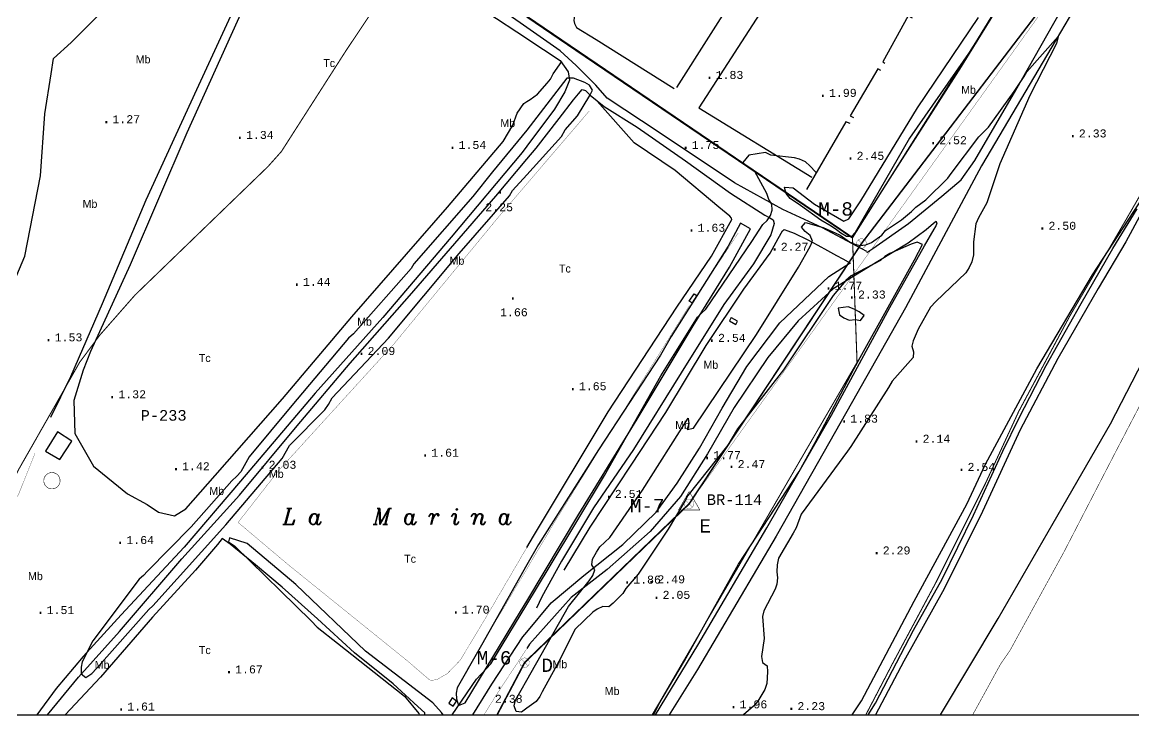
# Model space of a CAD drawing. Extents: x 742700 to 743500, y 4404700 to 4405200.
# Drawn here: x 742905.5 to 743113.7, y 4404699.8 to 4404829.8 of the extents above; entities that cross this region are included whole.
import ezdxf
from ezdxf.enums import TextEntityAlignment as Align

# ---------------------------------------------------------------- set-up
doc = ezdxf.new("R2010")
doc.units = 0
doc.header["$MEASUREMENT"] = 0
for name, color, linetype in [('10', 7, 'CONTINUOUS'), ('13', 7, 'CONTINUOUS'), ('18', 7, 'CONTINUOUS'), ('2', 7, 'CONTINUOUS'), ('21', 7, 'CONTINUOUS'), ('24', 7, 'CONTINUOUS'), ('32', 7, 'CONTINUOUS'), ('33', 7, 'CONTINUOUS'), ('41', 7, 'CONTINUOUS'), ('42', 7, 'CONTINUOUS'), ('45', 7, 'CONTINUOUS'), ('46', 7, 'CONTINUOUS'), ('50', 7, 'CONTINUOUS'), ('51', 7, 'CONTINUOUS'), ('54', 7, 'CONTINUOUS'), ('6', 7, 'CONTINUOUS')]:
    doc.layers.add(name, color=color, linetype=linetype)
doc.styles.add('ITALICC', font='italicc', dxfattribs={"height": 0.2})
doc.styles.add('MONOTXT', font='monotxt', dxfattribs={"height": 0.2})
doc.styles.get("Standard").update_dxf_attribs({"font": 'txt', "height": 0.2})

msp = doc.modelspace()

# ---------------------------------------------------------------- linework, layer by layer
at = {"layer": '10', "color": 7, "linetype": 'Continuous'}
for points, const_width in [([(743062.7199999999, 4404789.26), (743063.15, 4404789.12), (743063.3399999999, 4404788.99), (743063.4699999999, 4404788.82), (743063.5799999998, 4404788.61), (743063.6099999999, 4404788.39), (743063.6099999999, 4404788.18), (743063.4199999998, 4404787.77), (743063.2299999999, 4404787.61), (743063.04, 4404787.5), (743062.8299999998, 4404787.45), (743062.6099999999, 4404787.45), (743062.3899999999, 4404787.5), (743062.2099999998, 4404787.61), (743062.0199999998, 4404787.77), (743061.83, 4404788.18), (743061.8499999999, 4404788.61), (743061.9599999998, 4404788.82), (743062.0999999999, 4404788.99), (743062.29, 4404789.12), (743062.7199999999, 4404789.26)], 0.05), ([(743063.3399999999, 4404788.99), (743062.0999999999, 4404787.72)], 0.05), ([(743062.1199999999, 4404789.01), (743063.37, 4404787.72)], 0.05), ([(743028.4200000002, 4404738.4), (743030.4199999998, 4404741.87)], 0.1), ([(743032.42, 4404738.4), (743030.4199999998, 4404741.87)], 0.1), ([(743030.39, 4404740.45), (743030.82, 4404740.31), (743031.0099999999, 4404740.18), (743031.14, 4404740.01), (743031.25, 4404739.8), (743031.2799999998, 4404739.58), (743031.2799999998, 4404739.37), (743031.0899999999, 4404738.96), (743030.9, 4404738.8), (743030.7099999998, 4404738.69), (743030.4999999999, 4404738.64), (743030.28, 4404738.64), (743030.06, 4404738.69), (743029.88, 4404738.8), (743029.69, 4404738.96), (743029.5, 4404739.37), (743029.5200000001, 4404739.8), (743029.6299999999, 4404740.01), (743029.77, 4404740.18), (743029.9599999998, 4404740.31), (743030.39, 4404740.45)], 0.05), ([(743031.0099999999, 4404740.18), (743029.77, 4404738.91)], 0.05), ([(743029.79, 4404740.2), (743031.04, 4404738.91)], 0.05), ([(743028.4200000002, 4404738.41), (743032.42, 4404738.41)], 0.1), ([(742999.5799999998, 4404710.72), (743000.01, 4404710.58), (743000.2000000002, 4404710.45), (743000.3299999998, 4404710.28), (743000.44, 4404710.07), (743000.4699999999, 4404709.85), (743000.4699999999, 4404709.64), (743000.28, 4404709.23), (743000.09, 4404709.07), (742999.8999999998, 4404708.96), (742999.6900000002, 4404708.91), (742999.4699999999, 4404708.91), (742999.25, 4404708.96), (742999.07, 4404709.07), (742998.8799999999, 4404709.23), (742998.69, 4404709.64), (742998.7099999998, 4404710.07), (742998.8200000002, 4404710.28), (742998.9599999998, 4404710.45), (742999.15, 4404710.58), (742999.5799999998, 4404710.72)], 0.05), ([(743000.2000000002, 4404710.45), (742998.9599999998, 4404709.18)], 0.05), ([(742998.98, 4404710.47), (743000.2299999999, 4404709.18)], 0.05)]:
    msp.add_lwpolyline(points, dxfattribs=dict(at, const_width=const_width))
at = {"layer": '13', "color": 3, "linetype": 'Continuous'}
for points, const_width in [([(743000.0000000001, 4404710.21), (743030.4199999998, 4404739.560000001), (743062.7499999999, 4404788.37), (743105.27, 4404844), (743145.61, 4404921.49), (743188.5799999998, 4404993.83), (743190.39, 4405000)], 0.3), ([(743030.4199999998, 4404739.560000001), (743105.27, 4404844)], 0.05), ([(742994.42, 4404700), (742999.61, 4404709.83), (743000.0000000001, 4404710.21)], 0.3)]:
    msp.add_lwpolyline(points, dxfattribs=dict(at, const_width=const_width))
at = {"layer": '18', "color": 3, "linetype": 'Continuous', "const_width": 0.2}
msp.add_lwpolyline([(742880.53, 4404700), (742904.85, 4404746.11), (742913.3599999999, 4404761.04), (742916.2099999998, 4404766.07), (742919.9899999999, 4404771.16), (742926.58, 4404778.66), (742951.51, 4404802.75), (742954.0099999999, 4404805.55), (742966.01, 4404824.28), (742979.63, 4404844.69), (742988.17, 4404856.37), (743000.0000000001, 4404871.91)], dxfattribs=at)
at = {"layer": '2', "color": 7, "linetype": 'Continuous'}
msp.add_3dface([(743500, 4404700), (743500, 4405200), (742700, 4405200), (742700, 4404700)], dxfattribs=at)
at = {"layer": '21', "color": 30, "linetype": 'Continuous'}
msp.add_line((743007.5, 4404819.28, 2), (743000.0000000001, 4404809.58, 2), dxfattribs=at)
for points, elevation in [([(743077.53, 4404700), (743088.29, 4404718.08), (743098.6299999999, 4404735.9), (743109.39, 4404754.52), (743118.57, 4404772.33), (743128.6199999999, 4404789.9), (743139.15, 4404807.56), (743139.99, 4404809), (743147.6599999998, 4404820.5), (743158.28, 4404838.2), (743164.5799999998, 4404849.060000001)], 1), ([(743000.0000000001, 4404706.5), (743007.8399999999, 4404720.33), (743007.8399999999, 4404720.33), (743011.67, 4404725.14), (743012.38, 4404726.15), (743012.7399999999, 4404727.21), (743012.17, 4404728.1), (743012.2900000002, 4404729.17), (743013.0299999998, 4404730.51), (743013.7099999998, 4404731.47), (743015.55, 4404733.25), (743021.6499999998, 4404742.14), (743030.2199999999, 4404755.58), (743030.3799999999, 4404754.54), (743030.0300000001, 4404753.46), (743031.2299999999, 4404753.73), (743043.0199999998, 4404771.26), (743050.91, 4404783.89), (743053.0899999999, 4404787.79), (743053.52, 4404788.79), (743053.0699999998, 4404789.81), (743052.18, 4404790.55), (743051.4599999998, 4404791.39), (743052.2099999998, 4404792.23), (743055.51, 4404791.3), (743057.7999999998, 4404790.32), (743058.7199999999, 4404789.86), (743060.44, 4404788.63), (743061.45, 4404788.19), (743062.45, 4404787.92), (743063.55, 4404788.060000001), (743064.56, 4404788.53), (743066.54, 4404789.91), (743067.24, 4404790.79), (743070.2099999998, 4404792.73), (743072.0699999998, 4404794.31), (743072.8699999999, 4404795.12), (743074.75, 4404796.52), (743078.8999999998, 4404800.55), (743079.5299999998, 4404801.45), (743084.7, 4404808.33), (743086.4999999999, 4404810.14), (743091.2899999998, 4404816.78), (743093.2099999998, 4404819.59), (743093.7000000002, 4404820.47), (743099.5899999999, 4404827.13), (743099.2499999999, 4404825.81), (743094.2799999998, 4404816.06), (743088.64, 4404803.23), (743086.1700000002, 4404795.95), (743084.65, 4404793.12), (743084.1599999998, 4404792.01), (743083.68, 4404788.61), (743083.7099999998, 4404786.22), (743083.4099999998, 4404784.89), (743082.88, 4404783.8), (743082.25, 4404782.8), (743076.6099999999, 4404777.46), (743075.66, 4404776.39), (743073.34, 4404772.28), (743072.39, 4404770.12), (743072.1299999999, 4404769.12), (743072.4799999999, 4404768.05), (743072.42, 4404766.99), (743068.4500000002, 4404762.53), (743067.79, 4404761.36), (743060.69, 4404750.28), (743060.11, 4404749.43), (743051.38, 4404737.6), (743050.4599999998, 4404735.05), (743049.9099999998, 4404734.03), (743047.1299999999, 4404729.4), (743046.89, 4404728.15), (743046.8599999999, 4404726.83), (743046.98, 4404725.67), (743046.8699999999, 4404724.52), (743046.55, 4404723.560000001), (743044.4, 4404719.51), (743044.15, 4404718.45), (743044.4899999999, 4404714.33), (743043.9799999999, 4404710.97), (743044.15, 4404709.83), (743045.04, 4404709.22), (743045.12, 4404708.05), (743044.9699999999, 4404705.87), (743044.5799999998, 4404704.75), (743043.31, 4404702.57), (743042.45, 4404701.65), (743040.63, 4404700)], 2), ([(743000.0000000001, 4404801.19), (743006.5099999999, 4404808.39), (743007.19, 4404809.6), (743009.49, 4404812.24), (743011.8299999998, 4404816.05), (743012.3100000002, 4404817.08), (743011.7599999999, 4404817.97), (743010.84, 4404818.48), (743008.72, 4404819.28), (743007.5, 4404819.28)], 2), ([(743000.0000000001, 4404809.58), (742993.5500000002, 4404801.74), (742989.8799999999, 4404797.1), (742978.8100000002, 4404784.52), (742978.31, 4404783.64), (742967.55, 4404771.4), (742966.6099999999, 4404770.6), (742955.95, 4404757.99), (742947.99, 4404748.37), (742946.41, 4404745.560000001), (742945.6899999998, 4404744.74), (742944.7, 4404743.87), (742937.0899999999, 4404735.22), (742928.9, 4404726.96), (742928.1700000002, 4404726.12), (742927.3499999999, 4404725.44), (742918.6900000002, 4404713.86), (742916.6600000001, 4404709.95), (742916.49, 4404708.93), (742916.51, 4404707.68), (742917.3499999999, 4404707), (742918.4799999999, 4404707.78), (742919.38, 4404708.69), (742929.15, 4404719.76), (742929.9, 4404720.43), (742943.6, 4404735.59), (742954.1699999998, 4404748.05), (742955.5199999998, 4404750.49), (742962.1299999999, 4404757.19), (742962.8399999999, 4404758.17), (742963.5300000001, 4404759.4), (742974.0999999999, 4404770.59), (742987.31, 4404786.44), (742987.31, 4404786.44), (742996.7800000001, 4404797.26), (742997.3299999998, 4404798.24), (743000.0000000001, 4404801.19)], 2), ([(743054.1699999998, 4404801.68), (743053.06, 4404802.9), (743052.19, 4404803.61), (743051.1199999999, 4404804.1), (743050.16, 4404804.4), (743045.7499999999, 4404804.88), (743044.7499999999, 4404805.36), (743041.6199999999, 4404804.89), (743040.4999999999, 4404803.52)], 2), ([(743000.0000000001, 4404720.7), (743004.17, 4404727.62), (743014.54, 4404744.86), (743025.13, 4404763.560000001), (743031.98, 4404774.53), (743032.7099999998, 4404775.3), (743033.5599999998, 4404776.05), (743042.19, 4404788.69), (743044.2299999999, 4404791.88), (743045.02, 4404792.66), (743045.65, 4404793.56), (743045.97, 4404794.58), (743045.9099999998, 4404795.67), (743045.3299999998, 4404796.59), (743044.9699999999, 4404797.66), (743042.7199999999, 4404801.8)], 2), ([(743060.9799999999, 4404700), (743062.6900000002, 4404702.63), (743072.57, 4404721.32), (743082.43, 4404739.51), (743085.97, 4404747), (743095.5599999998, 4404764.82), (743106.0099999999, 4404782.43), (743117.62, 4404800.23)], 2), ([(743023.52, 4404700), (743029.57, 4404710.11), (743039.65, 4404728.28), (743051.06, 4404745.6), (743054.06, 4404751.04), (743061.2899999998, 4404764.78), (743062.49, 4404766.96), (743072.6399999999, 4404785.29), (743074.14, 4404788.13), (743073.16, 4404788.55), (743072, 4404788.19), (743068.04, 4404786.47), (743067.0799999998, 4404785.87), (743066.2599999999, 4404785.17), (743060.7499999999, 4404782.28), (743059.7599999999, 4404781.42), (743057.41, 4404778.61), (743048.0999999999, 4404764.65), (743039.4599999998, 4404753.58), (743037.66, 4404750.54), (743030.1900000002, 4404741.09), (743029.6, 4404740.05), (743026.4699999999, 4404734.82), (743020.8399999999, 4404726.35), (743018.5799999998, 4404723.68), (743017.9599999998, 4404722.77), (743016.1899999998, 4404720.95), (743015.3699999999, 4404720.24), (743014.26, 4404720.29)], 2), ([(742986.01, 4404700), (742990.59, 4404706.68), (742993.2799999998, 4404709.55), (743000.0000000001, 4404720.7)], 2), ([(743014.26, 4404720.29), (743013.1900000002, 4404719.84), (743012.3599999999, 4404719.27), (743009.0899999999, 4404716.1), (743005.9899999999, 4404710.01), (743002.9, 4404704.33), (743002.42, 4404703.45), (743001.7199999999, 4404702.55), (743000.0000000001, 4404701.25)], 2), ([(743000.0000000001, 4404701.25), (742999.01, 4404700.5), (742998.0099999999, 4404700.64), (742997.62, 4404701.73), (742997.8800000001, 4404702.76), (743000.0000000001, 4404706.5)], 2)]:
    msp.add_lwpolyline(points, dxfattribs=dict(at, elevation=elevation))
at = {"layer": '32', "color": 5, "linetype": 'Continuous', "const_width": 0.1}
msp.add_lwpolyline([(743238.5600000002, 4404977.74), (743236.29, 4404974.38), (743232.09, 4404965.9), (743223.3599999999, 4404947.38), (743213.4, 4404928.24), (743202.75, 4404910.16), (743192.07, 4404892.41), (743182.0899999999, 4404874.38), (743172.2499999999, 4404856.47), (743162.9299999998, 4404838.06), (743151.1, 4404819.93), (743140.01, 4404802.74), (743129.0799999998, 4404784.92), (743119.58, 4404767.03), (743110.08, 4404748.8), (743100.66, 4404730.56), (743090.53, 4404712.07), (743088.7499999999, 4404709.5), (743084.23, 4404701.26), (743083.5200000001, 4404700)], dxfattribs=at)
at = {"layer": '33', "color": 5, "linetype": 'Continuous', "extrusion": (0.3922373831964947, -0.2559563652977126, 0.8835361759921041), "const_width": 0.05, "elevation": -835984.765436}
msp.add_lwpolyline([(4094920.961350356, 1577034.346282403), (4094912.781900496, 1577034.346282403), (4094907.871276837, 1577034.517090118)], dxfattribs=at)
at = {"layer": '33', "color": 5, "linetype": 'Continuous', "const_width": 0.05}
for points, elevation in [([(743030.4599999998, 4404776.69), (743025.2199999999, 4404768.3), (743016.89, 4404754.99), (743005.52, 4404736.66), (743000.0000000001, 4404727.37)], 1.76), ([(742864.4699999999, 4404700), (742866.54, 4404701.63), (742869.0599999998, 4404703.49), (742872.97, 4404708.42), (742882.3000000002, 4404716.810000001), (742890.6899999998, 4404725.35), (742898.81, 4404733), (742904.7099999998, 4404741.2), (742907.8599999999, 4404749.05)], 1.18)]:
    msp.add_lwpolyline(points, dxfattribs=dict(at, elevation=elevation))
at = {"layer": '33', "color": 5, "linetype": 'Continuous', "extrusion": (0.4814850935948523, 0.8764110697906301, 0.008702953199906955), "const_width": 0.05, "elevation": 4218154.726455}
msp.add_lwpolyline([(1469689.061749037, -36709.6032395642), (1469687.21337137, -36709.6032395642), (1469685.763234827, -36709.3732308535)], dxfattribs=at)
at = {"layer": '33', "color": 1, "linetype": 'Continuous', "const_width": 0.1, "elevation": 1.6}
msp.add_lwpolyline([(742909.4899999999, 4404744), (742909.51, 4404743.63), (742909.6099999999, 4404743.27), (742909.8, 4404742.95), (742910.06, 4404742.69), (742910.37, 4404742.49), (742910.72, 4404742.38), (742911.0899999999, 4404742.35), (742911.4599999998, 4404742.41), (742911.8, 4404742.560000001), (742912.0899999999, 4404742.78), (742912.32, 4404743.07), (742912.4799999999, 4404743.41), (742912.55, 4404743.77), (742912.53, 4404744.14), (742912.43, 4404744.49), (742912.24, 4404744.81), (742911.98, 4404745.08), (742911.67, 4404745.27), (742911.3200000002, 4404745.39), (742910.9499999998, 4404745.42), (742910.5799999998, 4404745.36), (742910.2399999999, 4404745.21), (742909.9500000002, 4404744.98), (742909.7199999999, 4404744.7), (742909.56, 4404744.36), (742909.4899999999, 4404744), (742909.4899999999, 4404744)], dxfattribs=at)
at = {"layer": '33', "color": 5, "linetype": 'Continuous', "extrusion": (0.438923582318237, -0.26161583821087, 0.8595948127357156), "const_width": 0.05, "elevation": -826224.708312}
msp.add_lwpolyline([(4164027.511187218, 1389927.991472989), (4164011.525687008, 1389927.971902607), (4164005.646690494, 1389927.971902607)], dxfattribs=at)
at = {"layer": '33', "color": 5, "linetype": 'Continuous'}
msp.add_polyline3d([(742910.7799999998, 4404755.76, 1.08), (742914.56, 4404763.39, 1.02), (742920.5199999998, 4404777.09, 1.02), (742928.69, 4404796.51, 1.02), (742938.14, 4404817.2, 1.03), (742946.8, 4404835.89, 1.03), (742954.7899999998, 4404852.88, 1.03)], dxfattribs=at)
at = {"layer": '41', "color": 3, "linetype": 'Continuous', "const_width": 0.05}
for points, elevation in [([(743011.6799999998, 4404813.12), (743000.0000000001, 4404799.49)], 1.84), ([(742981.68, 4404706.65), (742981.68, 4404706.65), (742981.9500000002, 4404706.49), (742983.1200000001, 4404706.6), (742985.1199999999, 4404707.77), (742987.55, 4404710.29), (742991.1499999998, 4404716.26), (743000.0000000001, 4404731.37)], 1.83)]:
    msp.add_lwpolyline(points, dxfattribs=dict(at, elevation=elevation))
at = {"layer": '41', "color": 3, "linetype": 'Continuous', "extrusion": (0.0001088192000003985, -0.0002086889000007642, 0.999999972303662), "const_width": 0.05, "elevation": -836.536371}
msp.add_lwpolyline([(742999.9954006152, 4404799.411340168), (742994.9154006451, 4404793.481340181), (742975.0954007625, 4404769.431340254), (742953.4854008905, 4404745.71134028), (742945.8954009354, 4404735.99134032), (742955.3254019676, 4404728.04133862), (742977.4754018367, 4404710.171339512), (742981.6754018118, 4404706.571339685)], dxfattribs=at)
at = {"layer": '41', "color": 3, "linetype": 'Continuous'}
for points in [[(742902.7799999998, 4404778.39, 1.28), (742905.91, 4404785.92, 1.28), (742908.8799999999, 4404801, 1.28), (742909.6699999998, 4404812.62, 1.28), (742910.8599999999, 4404820.1, 1.19), (742911.3399999999, 4404823, 1.07), (742914.65, 4404825.98, 1.07), (742919.49, 4404830.82, 1.07), (742924.45, 4404837.98, 1.08), (742928.6499999998, 4404843.45, 1.08), (742930.0299999998, 4404848.05, 1.08), (742930.2599999999, 4404853.96, 1.14), (742930.23, 4404858.2, 1.14), (742931.23, 4404861.310000001, 1.14), (742935.5899999999, 4404866.24, 1.24), (742935.7999999998, 4404866.53, 1.63)], [(742956.8799999999, 4404854.560000001, 1.61), (742951.05, 4404841.71, 1.45), (742936.32, 4404809.04, 1.44), (742925.7, 4404784.3, 1.44), (742918.2700000001, 4404768.060000001, 1.44)], [(743000.0000000001, 4404814.92, 1.53), (743000.6499999998, 4404815.32, 1.56), (743002.03, 4404816.27, 1.56), (743003.82, 4404818.37, 1.56), (743004.43, 4404819.11, 1.56), (743004.9100000001, 4404820.08, 1.56), (743006.53, 4404822.42, 1.83)], [(742918.2700000001, 4404768.060000001, 1.44), (742918.2700000001, 4404768.060000001, 1.44), (742916.86, 4404764.61, 1.44), (742915.13, 4404758.94, 1.42), (742915.28, 4404752.74, 1.42), (742918.81, 4404746.6, 1.42), (742925.15, 4404741.44, 1.42), (742928.8499999999, 4404739.41, 1.42), (742930.99, 4404738.01, 1.42), (742933.9799999999, 4404737.29, 1.49), (742936.1199999999, 4404738.59, 1.49), (742941.5999999999, 4404744.83, 1.49), (742954.19, 4404759.24, 1.49), (742967.1900000002, 4404774.58, 1.5), (742985.1600000001, 4404795.1, 1.5), (742995.59, 4404807.46, 1.5), (742997.36, 4404810.49, 1.5), (742998.2, 4404812.73, 1.5), (742999.42, 4404814.57, 1.5), (743000.0000000001, 4404814.92, 1.53)], [(743000.0000000001, 4404731.37, 1.83), (743001.2499999999, 4404733.5, 1.83), (743015.2399999999, 4404756.78, 1.83), (743028.0999999999, 4404776.4, 1.73), (743034.63, 4404785.92, 1.73), (743038.4300000002, 4404792.84, 1.73), (743038.3799999999, 4404793.060000001, 1.73), (743038.04, 4404793.43, 1.73), (743035.95, 4404795.14, 1.73), (743027.8200000002, 4404802.01, 1.73), (743020.1199999999, 4404807.17, 1.74), (743013.18, 4404815.01, 2.02)], [(742980.8599999999, 4404700, 1.59), (742980.9099999998, 4404700.37, 1.59), (742979.5700000002, 4404701.57, 1.59), (742974.97, 4404705.86, 1.59), (742967.6900000002, 4404711.64, 1.71), (742960.75, 4404718.02, 1.7), (742954.15, 4404723.94, 1.64), (742949.15, 4404728.1, 1.64), (742944.4299999998, 4404731.97, 1.64), (742942.91, 4404733.03, 1.64), (742942.05, 4404731.95, 1.64), (742937.9199999998, 4404727.15, 1.64), (742929.8399999999, 4404718.34, 1.64), (742920.12, 4404707.05, 1.64), (742913.5200000001, 4404700, 1.69)]]:
    msp.add_polyline3d(points, dxfattribs=at)
at = {"layer": '41', "color": 1, "linetype": 'Continuous'}
msp.add_polyline3d([(743000.0000000001, 4404830.78, 2.55), (743009.1700000002, 4404824.54, 2.55), (743061.0399999998, 4404789.41, 3.78), (743101.11, 4404852.94, 4.16)], dxfattribs=at)
at = {"layer": '42', "color": 3, "linetype": 'Continuous', "elevation": 3.57}
for points in [[(743040.05, 4404792.14), (743037.7, 4404787.84), (743027.0199999998, 4404770.9), (743027.0199999998, 4404770.9), (743025.02, 4404767.41), (743013.42, 4404749.64), (743002.16, 4404731.93), (743000.0000000001, 4404728.12)], [(743000.0000000001, 4404721.3), (743009.77, 4404737.64), (743020.6599999998, 4404755.4), (743031.18, 4404772.93), (743037.9599999998, 4404783.88), (743041.93, 4404791.09), (743040.05, 4404792.14)], [(743058.3699999999, 4404776.18), (743058.61, 4404774.97), (743059.4299999998, 4404774.37), (743060.4, 4404773.96), (743061.5600000002, 4404774.11), (743062.5499999998, 4404773.92), (743063.2299999999, 4404774.810000001), (743062.26, 4404775.5), (743061.3200000002, 4404776.01), (743060.2399999999, 4404776.47), (743058.3699999999, 4404776.18)], [(743000.0000000001, 4404728.12), (742991.4899999999, 4404713.1), (742986.9599999998, 4404705.11), (742986.7299999999, 4404704.07), (742986.8100000002, 4404703.01), (742987.1799999998, 4404701.77), (742988.4399999998, 4404702.26), (742998.8399999999, 4404719.36), (743000.0000000001, 4404721.3)]]:
    msp.add_lwpolyline(points, dxfattribs=at)
at = {"layer": '42', "color": 3, "linetype": 'Continuous'}
for points in [[(743094.15, 4404842.47, 4.72), (743083.1900000002, 4404824.53, 4.71), (743071.7099999998, 4404808.07, 4.71), (743061.5, 4404790.4, 4.76), (743060.8599999999, 4404789.61, 4.53), (743059.8999999998, 4404789.63, 4.19), (743058.81, 4404790.26, 4.11), (743057.9999999999, 4404790.88, 4.08), (743057.0199999998, 4404791.58, 3.87), (743055.12, 4404792.68, 3.21), (743051.3100000002, 4404795.46, 3.21), (743049.3299999998, 4404796.77, 3.21), (743048.57, 4404797.68, 3.22), (743048.27, 4404798.79, 3.22), (743048.3399999999, 4404798.87, 3.22)], [(743048.37, 4404798.87, 3.63), (743049.8899999999, 4404798.74, 3.65), (743053.9199999998, 4404795.68, 3.77), (743059.4099999998, 4404792.53, 3.77), (743060.3299999998, 4404792.97, 3.77), (743062.5899999999, 4404796.31, 3.77), (743073.2000000002, 4404813.74, 3.86), (743084.64, 4404830.69, 4.24)], [(742944.26, 4404733.16, 2.77), (742944.0999999999, 4404732.42, 2.77), (742945.28, 4404731.61, 2.77), (742959.5999999999, 4404717.63, 2.57), (742960.74, 4404716.42, 2.57), (742964.5500000002, 4404713.42, 2.57), (742977.09, 4404703.52, 2.56), (742979.7399999999, 4404700.28, 2.56), (742979.8399999999, 4404700, 2.56)], [(742984.3299999998, 4404700, 3.93), (742984.01, 4404700.46, 3.93), (742982.3899999999, 4404702.3, 3.93), (742969.7899999998, 4404711.93, 2.78), (742956.7099999998, 4404724.45, 2.64), (742947.6099999999, 4404732.11, 2.66), (742944.26, 4404733.16, 2.66)]]:
    msp.add_polyline3d(points, dxfattribs=at)
at = {"layer": '45', "color": 1, "linetype": 'Continuous', "extrusion": (-0.06990510540052376, 0.03789057220028389, 0.9968337779074687), "elevation": 114959.553646}
msp.add_lwpolyline([(-4226640.486759944, -1441174.197920669), (-4226640.49162739, -1441175.136668468), (-4226630.627417712, -1441175.204037334), (-4226630.60629232, -1441174.759374719)], dxfattribs=at)
at = {"layer": '45', "color": 1, "linetype": 'Continuous', "elevation": 2.51}
for points in [[(743066.3299999998, 4404820.75), (743065.8000000002, 4404821.04), (743060.56, 4404812.25), (743061.19, 4404811.9)], [(743060.5899999999, 4404810.78), (743059.8, 4404811.11), (743052.4, 4404798.43)]]:
    msp.add_lwpolyline(points, dxfattribs=at)
at = {"layer": '46', "color": 7, "linetype": 'Continuous', "const_width": 0.2}
for points in [[(743183.06, 4405000), (743178.3599999999, 4404989.83), (743158.6099999999, 4404953.2), (743143.09, 4404924.02), (743125.2199999999, 4404891.1), (743124.18, 4404889.34), (743102.2099999998, 4404855.01), (743081.27, 4404821.18), (743061.0199999998, 4404789.49), (743000.0000000001, 4404830.94)], [(743228.8299999998, 4405000), (743228.7000000002, 4404999.77), (743223.9099999998, 4404990.28), (743216.94, 4404977.3), (743203.53, 4404951.38), (743202.8299999998, 4404950.13), (743197.6099999999, 4404944.18), (743187.07, 4404931.03), (743183.05, 4404925.49), (743177.25, 4404915.21), (743166.1099999999, 4404887.44), (743161.15, 4404877.4), (743156.8, 4404870.24), (743155.1499999998, 4404867.12), (743152.37, 4404861.45), (743141.64, 4404842.75), (743123.54, 4404812.29), (743112.57, 4404793.29), (743101.7199999999, 4404774.69), (743092.19, 4404756.9), (743085.9, 4404743.3), (743076.7, 4404724.9), (743068.4500000002, 4404709.48), (743063.51, 4404700)], [(743061.0199999998, 4404789.49), (743061.8799999999, 4404766.06), (743040.4299999998, 4404729.13), (743025.3399999999, 4404703.19), (743023.7699999998, 4404700)]]:
    msp.add_lwpolyline(points, dxfattribs=at)
at = {"layer": '50', "color": 7, "linetype": 'Continuous'}
msp.add_line((743030.4199999998, 4404739.560000001), (743030.4199999998, 4404739.560000001), dxfattribs=at)
at = {"layer": '51', "color": 1, "linetype": 'Continuous'}
msp.add_polyline3d([(742912.0700000002, 4404753.060000001, 5.79), (742909.78, 4404749.43, 5.64), (742912.4799999999, 4404747.87, 5.38), (742914.7199999999, 4404751.29, 5.38), (742912.0700000002, 4404753.060000001, 5.79)], dxfattribs=at)
at = {"layer": '54', "color": 1, "linetype": 'Continuous', "extrusion": (-0.02150869299922186, 0.02815683439898134, 0.9993720872638449), "elevation": 108045.133797}
msp.add_lwpolyline([(-3264344.263018279, -3047384.743673128), (-3264342.675994054, -3047384.180599741), (-3264342.45094764, -3047384.743673128), (-3264344.01600804, -3047385.309520694), (-3264344.263018279, -3047384.743673128)], dxfattribs=at)
at = {"layer": '54', "color": 1, "linetype": 'Continuous'}
for points in [[(743038.3, 4404774.44, 8.42), (743037.9699999999, 4404773.86, 2.58), (743039.14, 4404773.15, 2.58), (743039.4699999999, 4404773.76, 2.58), (743038.3799999999, 4404774.38, 2.58)], [(742986.04, 4404703.18, 2.8), (742985.3899999999, 4404702.19, 2.85), (742986.2099999998, 4404701.67, 2.92), (742986.8399999999, 4404702.59, 2.8), (742986.04, 4404703.18, 2.8)]]:
    msp.add_polyline3d(points, dxfattribs=at)
at = {"layer": '6', "color": 7, "linetype": 'Continuous', "extrusion": (-0.05744040060243565, 0.04358416370184811, 0.9973971230422928), "const_width": 0.05, "elevation": 149299.724403}
msp.add_lwpolyline([(-3958056.374228801, -2065197.329510097), (-3958046.06593426, -2065196.636066759), (-3958041.59818437, -2065196.220000756)], dxfattribs=at)
at = {"layer": '6', "color": 7, "linetype": 'Continuous'}
for points in [[(743195.14, 4405000, 2.71), (743194.66, 4404998.75, 2.71), (743186.74, 4404980.92, 2.51), (743175.99, 4404959.65, 2.67), (743165.7199999999, 4404942.8, 2.66), (743152.0299999998, 4404919.69, 2.58), (743142.78, 4404903.23, 2.43), (743135.0199999998, 4404889.08, 2.44), (743128.6999999998, 4404876.49, 2.48), (743120.18, 4404861.14, 2.45), (743109.72, 4404844.45, 2.39), (743098.38, 4404825.16, 2.37), (743085.2199999999, 4404802.87, 2.09), (743070.98, 4404776.28, 2.15), (743059.9799999999, 4404756.82, 2.13), (743046.72, 4404733.51, 2.13), (743031.98, 4404708.53, 2.11), (743026.7, 4404700, 2.1)], [(743000.0000000001, 4404828.79, 1.75), (742996.7199999999, 4404831.1, 1.7), (742982.0600000002, 4404840.69, 1.7), (742969.7499999999, 4404849.1, 1.69), (742961.7, 4404853.66, 1.64), (742955.7799999998, 4404856.560000001, 1.61), (742944.99, 4404862.85, 1.53), (742931.68, 4404871.09, 1.5), (742919.4500000002, 4404879.55, 1.5), (742914.98, 4404882.81, 1.5), (742905.4299999998, 4404888.94, 1.49), (742895.2700000001, 4404895.19, 1.49), (742886.56, 4404901.12, 1.49), (742880.2000000002, 4404904.55, 1.66), (742876.23, 4404906.58, 1.66), (742874.2999999998, 4404907.86, 1.66), (742873.8099999998, 4404909.01, 1.66), (742873.78, 4404909.77, 1.66)], [(742871.1199999999, 4404902.84, 1.66), (742873.2999999998, 4404902.77, 1.66), (742878.49, 4404903.24, 1.66), (742885.38, 4404899.69, 1.69), (742891.5600000002, 4404896.22, 1.69), (742898.67, 4404891.19, 1.66), (742903.55, 4404888.12, 1.65), (742911.6, 4404883.15, 1.65), (742920.5799999998, 4404876.85, 1.65), (742930.0799999998, 4404869.97, 1.65), (742939, 4404864.67, 1.62), (742945.3399999999, 4404860.96, 1.62), (742952.74, 4404856.9, 1.61), (742958.18, 4404853.79, 1.61), (742967.02, 4404848.48, 1.6), (742979.28, 4404841.14, 1.59), (742992.4999999999, 4404831.67, 1.59), (742999.91, 4404826.79, 1.68), (743000.0000000001, 4404826.73, 1.68)], [(743028.0799999998, 4404817.55, 2.1), (743066.73, 4404878.28, 1.89), (743048.0299999998, 4404890.810000001, 1.88), (743034.4899999999, 4404871.59, 1.82), (743009.1700000002, 4404831.59, 1.8), (743008.8599999999, 4404831.03, 1.8), (743008.8499999999, 4404830.57, 1.8), (743008.8299999998, 4404830.08, 1.8), (743008.93, 4404829.55, 1.8), (743009.2799999998, 4404828.81, 1.89), (743013.0099999999, 4404826.57, 1.89), (743027.5899999999, 4404817.36, 1.87)], [(743101.7399999999, 4404855.58, 2.71), (743072.3299999998, 4404875.82, 1.88), (743032.22, 4404813.72, 2.11), (743053.3999999998, 4404800.78, 2.62)], [(743063.7000000002, 4404786.66, 2.1), (743064.8299999998, 4404787.38, 2.1), (743071.53, 4404792.060000001, 2.1), (743077.79, 4404797.19, 2.1), (743081.38, 4404800.23, 2.1), (743083.93, 4404803.89, 2.1), (743091.61, 4404817.07, 2.06), (743101.1199999999, 4404833.78, 2.23), (743108.32, 4404845.61, 2.51), (743109.89, 4404849.52, 2.66), (743111.41, 4404853.03, 2.6), (743109.76, 4404854.49, 2.6), (743108.15, 4404854.67, 2.65), (743106.9599999998, 4404854.66, 2.69), (743105.78, 4404854.83, 2.69), (743104.49, 4404854.95, 2.69), (743103.7, 4404854.88, 2.69)], [(743063.6800000002, 4404786.81, 2.06), (743055.3, 4404791.32, 2.15), (743047.9899999999, 4404794.7, 2.15), (743038.89, 4404799.68, 1.88), (743024.7899999998, 4404809.1, 1.89), (743015.08, 4404815.58, 1.89), (743012.93, 4404817.99, 1.98), (743009.26, 4404821.65, 1.98), (743006.2199999999, 4404824.42, 1.84), (743000.0000000001, 4404828.79, 1.75)], [(743000.0000000001, 4404826.73, 1.68), (743006.2599999999, 4404822.63, 1.81), (743007.72, 4404820.5, 2.01), (743007.98, 4404818.92, 2.13), (743007.11, 4404816.76, 2.25), (743005.1599999998, 4404813.5, 2.25), (743000.0000000001, 4404806.57, 2.25)], [(743000.0000000001, 4404804.11, 2.34), (743001.73, 4404806.17, 2.34), (743006.0799999998, 4404811.75, 2.25), (743008.73, 4404815.24, 2.23), (743009.7099999998, 4404816.36, 2.17), (743010.37, 4404817.16, 2.07), (743011.0099999999, 4404817.01, 2.02), (743011.89, 4404816.1, 2.02), (743014.51, 4404813.99, 2.02), (743020.6799999998, 4404810.14, 2.02), (743029.7399999999, 4404803.83, 2.02), (743038.17, 4404797.75, 2.02), (743044.59, 4404793.65, 2.32), (743045.5099999999, 4404793.14, 2.26), (743046.16, 4404792.77, 2.26), (743046.3200000002, 4404792.1, 2.26), (743045.7499999999, 4404789.96, 2.46), (743042.47, 4404784.53, 2.46), (743036.93, 4404776.9, 2.46), (743028.8999999998, 4404764.07, 2.45), (743019.9699999999, 4404749.74, 2.45), (743012.49, 4404738.8, 2.42), (743006.48, 4404728.81, 2.4), (743002.8, 4404722.11, 2.4), (743001.8299999998, 4404720.02, 2.28)], [(743000.0000000001, 4404806.57, 2.25), (742999.1, 4404805.36, 2.25), (742985.84, 4404789.49, 2.05), (742972.9899999999, 4404774.48, 2.05), (742960.3699999999, 4404760.28, 2.11), (742946.3599999999, 4404743.81, 2.12), (742935.8200000002, 4404731.42, 2.12), (742923.9699999999, 4404718.74, 2.14), (742916.89, 4404710.98, 2.08), (742911.8399999999, 4404704.93, 2.03), (742908.2, 4404700, 1.91)], [(742910.17, 4404700, 1.98), (742915.9899999999, 4404707.11, 1.99), (742923.6900000002, 4404715.61, 2), (742935.3399999999, 4404729.22, 2.18), (742946.19, 4404741.15, 2.17), (742956.9699999999, 4404754.14, 2.17), (742966.91, 4404765.89, 2.33), (742978.02, 4404778.53, 2.33), (742994.1900000002, 4404797.21, 2.34), (743000.0000000001, 4404804.11, 2.34)], [(743118.13, 4404799.53, 1.86), (743112.2299999999, 4404788.64, 1.86), (743107.03, 4404779.9, 1.87), (743099.5299999998, 4404766.76, 1.9), (743092.4500000002, 4404753.43, 1.9), (743085.39, 4404738.1, 1.9), (743078.2299999999, 4404723.65, 1.76), (743070.6600000001, 4404710.060000001, 1.75), (743065.3599999999, 4404700, 1.74)], [(743063.9799999999, 4404700, 1.84), (743065.3200000002, 4404702.19, 1.85), (743072.44, 4404715.88, 1.82), (743077.82, 4404725.45, 1.82), (743083.72, 4404737.4, 1.82), (743089.2199999999, 4404749.39, 1.9), (743092.26, 4404755.65, 1.9), (743097.29, 4404765.45, 1.92), (743103.8599999999, 4404777.06, 1.89), (743109.8, 4404787.36, 1.89), (743114.3900000001, 4404794.79, 1.92)], [(743024.11, 4404700, 2.11), (743032.02, 4404713.09, 2.11), (743044.9500000002, 4404735.03, 2.11), (743057.0999999999, 4404756.19, 2.11), (743068.0300000001, 4404776.36, 2.12), (743074.51, 4404787.86, 2.12), (743076.3299999998, 4404791.01, 2.12), (743076.6099999999, 4404791.53, 2.12), (743076.91, 4404792.2, 2.12), (743076.68, 4404792.43, 2.12), (743076.19, 4404792.07, 2.07), (743074.8299999998, 4404790.9, 2.04), (743071.48, 4404788.36, 1.95), (743065.7699999998, 4404784.98, 1.95), (743057.4300000002, 4404779.83, 1.95), (743050.8599999999, 4404773.810000001, 1.94), (743045.15, 4404766.96, 1.91), (743038.85, 4404757.63, 1.91), (743033.83, 4404748.91, 1.96), (743028.7899999998, 4404740.92, 1.96), (743023.14, 4404734.38, 1.96), (743015.0699999998, 4404727.22, 1.98), (743008.3399999999, 4404722, 2.2), (743000.5299999998, 4404713.25, 2.23), (743000.0000000001, 4404712.44, 2.24)], [(743007.0199999998, 4404727.11, 2.28), (743011.88, 4404735.16, 2.43), (743019.58, 4404746.81, 2.45), (743026.0500000002, 4404756.69, 2.61), (743033.5999999999, 4404769.24, 2.61), (743040.6499999998, 4404779.78, 2.61), (743045.5899999999, 4404786.53, 2.55), (743047.0799999998, 4404789.25, 2.55), (743047.8899999999, 4404790.72, 2.49), (743048.25, 4404790.93, 2.34), (743048.9099999998, 4404790.67, 2.28), (743050.12, 4404790.23, 2.28), (743052.66, 4404789.04, 2.24), (743054.54, 4404788.01, 2.07), (743056.3299999998, 4404787.02, 2.07), (743058.05, 4404786.08, 2.07), (743059.2199999999, 4404785.43, 2.06), (743060.6500000001, 4404784.65, 2.06)], [(743000.0000000001, 4404715.51, 2.34), (743004.5699999998, 4404721.03, 2.29), (743010.69, 4404726.13, 2.14), (743017.9999999999, 4404731.95, 2.08), (743024.2600000001, 4404738.02, 1.9), (743028.16, 4404743.41, 2.08), (743032.35, 4404750, 2.09), (743036.5799999998, 4404757.49, 2.09), (743041.21, 4404765.310000001, 2.09), (743047.44, 4404773.44, 2.09), (743056.6199999999, 4404782.12, 2.1), (743060.6099999999, 4404784.68, 2.1)], [(742989.86, 4404700, 2.63), (742993.4599999998, 4404705.76, 2.47), (742999.28, 4404714.64, 2.35), (743000.0000000001, 4404715.51, 2.34)]]:
    msp.add_polyline3d(points, dxfattribs=at)

# ---------------------------------------------------------------- texts
at = {"layer": '24', "color": 7, "linetype": 'Continuous', "style": 'MONOTXT'}
for s, height, p in [('1.83                        ', 1.5, (743035.38, 4404819.15, 1.83)), ('.                           ', 1.99, (743033.3799999999, 4404819.15, 1.83)), ('.                           ', 1.99, (743054.6199999999, 4404815.79, 1.99)), ('1.99                        ', 1.5, (743056.6199999999, 4404815.79, 1.99)), ('1.27                        ', 1.5, (742922.3499999999, 4404810.86, 1.27)), ('.                           ', 1.99, (742920.3499999999, 4404810.86, 1.27)), ('2.33                        ', 1.5, (743103.44, 4404808.19, 2.33)), ('.                           ', 1.99, (742945.38, 4404807.91, 1.34)), ('1.34                        ', 1.5, (742947.3799999999, 4404807.91, 1.34)), ('1.54                        ', 1.5, (742987.21, 4404806.03, 1.54)), ('1.75                        ', 1.5, (743030.9, 4404806.03, 1.75)), ('.                           ', 1.99, (743075.2699999998, 4404806.92, 2.52)), ('2.52                        ', 1.5, (743077.27, 4404806.92, 2.52)), ('.                           ', 1.99, (743101.4400000002, 4404808.19, 2.33)), ('.                           ', 1.99, (742985.2099999998, 4404806.03, 1.54)), ('.                           ', 1.99, (743028.8999999998, 4404806.03, 1.75)), ('2.45                        ', 1.5, (743061.79, 4404804, 2.45)), ('.                           ', 1.99, (743059.7900000002, 4404804, 2.45)), ('.                           ', 1.99, (742994.14, 4404797.63, 2.25)), ('2.25                        ', 1.5, (742992.2199999999, 4404794.37, 2.25)), ('.                           ', 1.99, (743029.9899999999, 4404790.52, 1.63)), ('1.63                        ', 1.5, (743031.9899999999, 4404790.52, 1.63)), ('.                           ', 1.99, (743095.74, 4404790.89, 2.5)), ('2.50                        ', 1.5, (743097.7399999999, 4404790.89, 2.5)), ('.                           ', 1.99, (743045.5799999998, 4404786.96, 2.27)), ('2.27                        ', 1.5, (743047.58, 4404786.96, 2.27)), ('.                           ', 1.99, (742956.0299999998, 4404780.39, 1.44)), ('1.44                        ', 1.5, (742958.03, 4404780.39, 1.44)), ('1.77                        ', 1.5, (743057.66, 4404779.66, 1.77)), ('.                           ', 1.99, (742996.54, 4404777.810000001, 1.66)), ('.                           ', 1.99, (743055.66, 4404779.66, 1.77)), ('.                           ', 1.99, (743060.0600000002, 4404778.01, 2.33)), ('2.33                        ', 1.5, (743062.0599999998, 4404778.01, 2.33)), ('1.66                        ', 1.5, (742994.9799999999, 4404774.69, 1.66)), ('.                           ', 1.99, (742909.53, 4404769.99, 1.53)), ('1.53                        ', 1.5, (742911.5299999998, 4404769.99, 1.53)), ('.                           ', 1.99, (743033.83, 4404769.9, 2.54)), ('2.54                        ', 1.5, (743035.8299999998, 4404769.9, 2.54)), ('.                           ', 1.99, (742968.1599999998, 4404767.44, 2.09)), ('2.09                        ', 1.5, (742970.16, 4404767.44, 2.09)), ('1.65                        ', 1.5, (743009.75, 4404760.83, 1.65)), ('.                           ', 1.99, (742921.4599999998, 4404759.32, 1.32)), ('1.32                        ', 1.5, (742923.4599999998, 4404759.32, 1.32)), ('.                           ', 1.99, (743007.7499999999, 4404760.83, 1.65)), ('1.83                        ', 1.5, (743060.5999999999, 4404754.76, 1.83)), ('.                           ', 1.99, (743058.6, 4404754.76, 1.83)), ('.                           ', 1.99, (743072.16, 4404751, 2.14)), ('2.14                        ', 1.5, (743074.16, 4404751, 2.14)), ('1.61                        ', 1.5, (742982.0899999999, 4404748.38, 1.61)), ('1.77                        ', 1.5, (743034.9199999998, 4404747.92, 1.77)), ('1.42                        ', 1.5, (742935.4, 4404745.84, 1.42)), ('2.03                        ', 1.5, (742951.6199999999, 4404746.12, 2.03)), ('.                           ', 1.99, (742980.0899999999, 4404748.38, 1.61)), ('.                           ', 1.99, (743032.92, 4404747.92, 1.77)), ('2.47                        ', 1.5, (743039.51, 4404746.25, 2.47)), ('2.54                        ', 1.5, (743082.58, 4404745.72, 2.54)), ('.                           ', 1.99, (742933.3999999998, 4404745.84, 1.42)), ('.                           ', 1.99, (742949.62, 4404746.12, 2.03)), ('.                           ', 1.99, (743037.5099999999, 4404746.25, 2.47)), ('.                           ', 1.99, (743080.5799999998, 4404745.72, 2.54)), ('.                           ', 1.99, (743014.49, 4404740.66, 2.51)), ('2.51                        ', 1.5, (743016.49, 4404740.66, 2.51)), ('.                           ', 1.99, (742922.9599999998, 4404732.02, 1.64)), ('1.64                        ', 1.5, (742924.9599999998, 4404732.02, 1.64)), ('.                           ', 1.99, (743064.6899999998, 4404730.07, 2.29)), ('2.29                        ', 1.5, (743066.69, 4404730.07, 2.29)), ('2.49                        ', 1.5, (743024.4599999998, 4404724.66, 2.49)), ('.                           ', 1.99, (743017.93, 4404724.6, 1.86)), ('1.86                        ', 1.5, (743019.9300000002, 4404724.6, 1.86)), ('.                           ', 1.99, (743022.46, 4404724.66, 2.49)), ('.                           ', 1.99, (743023.44, 4404721.75, 2.05)), ('2.05                        ', 1.5, (743025.4400000002, 4404721.75, 2.05)), ('1.51                        ', 1.5, (742910.02, 4404718.9, 1.51)), ('1.70                        ', 1.5, (742987.8299999998, 4404718.98, 1.7)), ('.                           ', 1.99, (742908.02, 4404718.9, 1.51)), ('.                           ', 1.99, (742985.83, 4404718.98, 1.7)), ('.                           ', 1.99, (742943.34, 4404707.79, 1.67)), ('1.67                        ', 1.5, (742945.3399999999, 4404707.79, 1.67)), ('2.38                        ', 1.5, (742994.02, 4404702.28, 2.38)), ('.                           ', 1.99, (742994.0099999999, 4404704.84, 2.38)), ('.                           ', 1.99, (742923.1099999999, 4404700.83, 1.61)), ('1.61                        ', 1.5, (742925.11, 4404700.83, 1.61)), ('.                           ', 1.99, (743037.8699999999, 4404701.24, 1.96)), ('1.96                        ', 1.5, (743039.87, 4404701.24, 1.96)), ('.                           ', 1.99, (743048.7000000002, 4404700.9, 2.23)), ('2.23                        ', 1.5, (743050.6999999998, 4404700.9, 2.23))]:
    msp.add_text(s, height=height, dxfattribs=at).set_placement(p)
at = {"layer": '42', "color": 7, "linetype": 'Continuous'}
for s, p in [('Mb                          ', (742926.7099999998, 4404822.08, 1.59)), ('Tc                          ', (742961.8599999999, 4404821.38, 1.63)), ('Mb                          ', (743081.38, 4404816.37, 2.62)), ('Mb                          ', (742995.04, 4404810.13, 2.03)), ('Mb                          ', (742916.7599999999, 4404795.01, 1.58)), ('Mb                          ', (742985.52, 4404784.35, 1.86)), ('Tc                          ', (743006.02, 4404782.89, 1.78)), ('Mb                          ', (742968.2000000002, 4404772.95, 2.03)), ('Tc                          ', (742938.54, 4404766.13, 1.62)), ('Mb                          ', (743033.1, 4404764.86, 2.5)), ('Mb                          ', (743027.7899999998, 4404753.57, 2.39)), ('Mb                          ', (742951.67, 4404744.43, 1.86)), ('Mb                          ', (742940.5, 4404741.22, 1.98)), ('Tc                          ', (742977.02, 4404728.52, 1.78)), ('Mb                          ', (742906.5299999998, 4404725.27, 1.57)), ('Tc                          ', (742938.55, 4404711.41, 1.85)), ('Mb                          ', (742919.03, 4404708.65, 1.86)), ('Mb                          ', (743004.8099999998, 4404708.76, 2.37)), ('Mb                          ', (743014.59, 4404703.74, 2.04))]:
    msp.add_text(s, height=1.49, rotation=359.7900000066, dxfattribs=at).set_placement(p)
at = {"layer": '50', "color": 7, "linetype": 'Continuous', "style": 'MONOTXT'}
for s, height, p in [('M-8                         ', 2.5, (743054.61, 4404793.55)), ('P-233                       ', 1.99, (742927.64, 4404755.13)), ('M-7                         ', 2.5, (743019.3099999998, 4404737.95)), ('E                           ', 2.5, (743032.3299999998, 4404734.18)), ('M-6                         ', 2.5, (742990.62, 4404709.46)), ('D                           ', 2.5, (743002.7399999999, 4404708.07))]:
    msp.add_text(s, height=height, dxfattribs=at).set_placement(p)
at = {"layer": '50', "color": 7, "linetype": 'Continuous'}
for s, height, style, p in [('BR-114', 2, 'MONOTXT', (743038.92, 4404740.33)), ('L a    M a r i n a', 3, 'ITALICC', (742975.7299999999, 4404737.18))]:
    msp.add_text(s, height=height, dxfattribs=dict(at, style=style)).set_placement(p, align=Align.MIDDLE)

doc.saveas('drawing.dxf')
